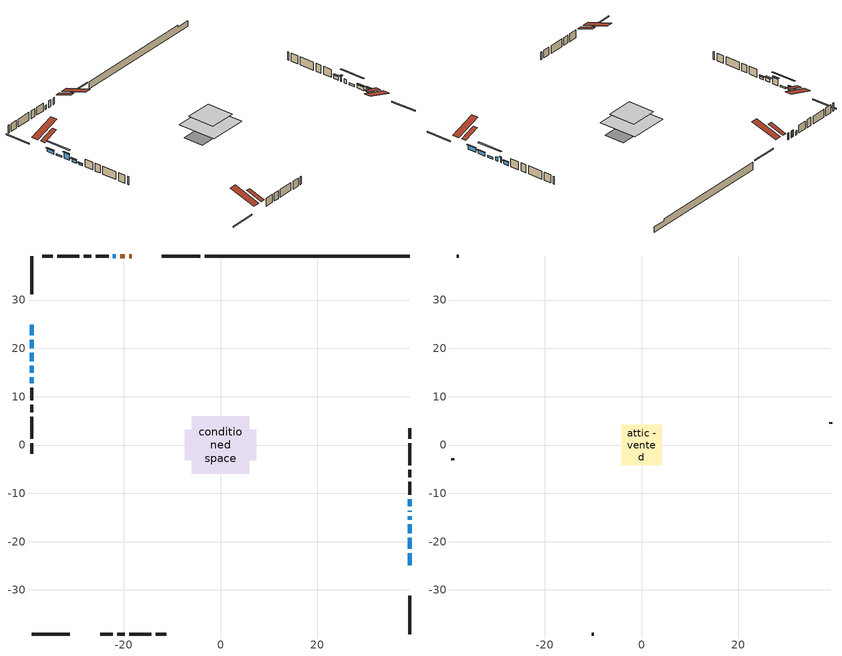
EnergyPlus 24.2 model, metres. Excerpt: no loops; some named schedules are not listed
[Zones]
conditioned space
 floor adiabatic (AdiabaticFloorConstruction): -5.94,-5.94 -5.94,5.94 5.94,5.94 5.94,-5.94 z0.61
 floor foundation (Slab1 construction): -7.44,-3.15 -7.44,3.15 7.44,3.15 7.44,-3.15 z-1.65
 wall outside (RimJoist1 construction): -4.19,39.1 -12.14,39.1 / -39.1,-39.1 -31.16,-39.1 / -39.1,39.1 -39.1,31.16 / 39.1,-39.1 39.1,-31.16 z0.61:0.91
 wall outside (AdiabaticWallConstruction 1): -18.37,39.1 -18.87,39.1 / -19.79,39.1 -20.75,39.1 z0.61:2.64
 wall outside (AdiabaticWallConstruction): 39.1,-24.93 39.1,-22.37 z0.61:1.91; 39.1,-21.44 39.1,-19.21 / -39.1,24.93 -39.1,22.69 z0.61:1.63; 39.1,-18.28 39.1,-16.41 z0.61:1.21; -39.1,21.76 -39.1,20 z0.61:1; -21.67,39.1 -22.24,39.1 / 39.1,-15.48 39.1,-14.72 z0.61:1.83; -39.1,19.08 -39.1,17.32 z0.61:2.62; -39.1,16.39 -39.1,14.92 / 39.1,-12.66 39.1,-11.18 z0.61:1.61; -39.1,13.99 -39.1,12.82 z0.61:1.17; 39.1,-13.79 39.1,-13.58 z0.61:2.24
 wall outside (Wall1 construction): -23.17,39.1 -25.8,39.1 / -24.93,-39.1 -22.3,-39.1 / -39.1,11.9 -39.1,9.27 / 39.1,-10.25 39.1,-7.63 z0.61:3.05
 wall outside (Wall2 construction): -26.73,39.1 -28.33,39.1 / -21.37,-39.1 -19.76,-39.1 / -39.1,8.34 -39.1,6.73 / 39.1,-6.7 39.1,-5.09 z0.61:3.05
 wall outside (Wall3 construction): -29.26,39.1 -33.81,39.1 / -18.83,-39.1 -14.29,-39.1 / -39.1,5.8 -39.1,1.26 / 39.1,-4.16 39.1,0.38 z0.61:3.05
 wall outside (Wall4 construction): -34.74,39.1 -36.86,39.1 / -13.36,-39.1 -11.24,-39.1 / -39.1,0.33 -39.1,-1.79 / 39.1,1.31 39.1,3.43 z0.61:3.05
 wall foundation (FoundationWall1 construction): -3.26,39.1,-1.65 -3.26,39.1,0.61 34.87,39.1,0.61 34.87,39.1,0.02 39.1,39.1,0.02 39.1,39.1,-1.65
 window (WindowConstruction): 39.1,-24.93 39.1,-22.37 z0.61:1.91
 window (WindowConstruction 6): 39.1,-21.44 39.1,-19.21 z0.61:1.62
 window (WindowConstruction 7): -39.1,24.93 -39.1,22.69 z0.61:1.62
 window (WindowConstruction 9): 39.1,-18.28 39.1,-16.41 z0.61:1.21
 window (WindowConstruction 10): -39.1,21.76 -39.1,20 z0.61:1
 window (WindowConstruction 11): -21.67,39.1 -22.24,39.1 z0.61:1.83
 window (WindowConstruction 1): -39.1,19.07 -39.1,17.32 z0.61:2.62
 window (WindowConstruction 2): -39.1,16.39 -39.1,14.92 z0.61:1.61
 window (WindowConstruction 3): -39.1,13.99 -39.1,12.82 z0.61:1.17
 window (WindowConstruction 8): 39.1,-15.48 39.1,-14.72 z0.61:1.83
 window (WindowConstruction 4): 39.1,-13.79 39.1,-13.58 z0.61:2.23
 window (WindowConstruction 5): 39.1,-12.66 39.1,-11.18 z0.61:1.61
 door (Door): -18.37,39.1 -18.87,39.1 z0.61:2.64
 door (Door 1): -19.79,39.1 -20.75,39.1 z0.61:2.64
 ceiling adiabatic (AdiabaticFloorConstruction): 5.94,-5.94 5.94,5.94 -5.94,5.94 -5.94,-5.94 z0.61
 roof outside (Roof2 construction): -17.44,39.1,3.05 -17.44,34.12,4.71 -16.13,34.12,4.71 -16.13,39.1,3.05; -25.85,-39.1,3.05 -25.85,-34.12,4.71 -27.17,-34.12,4.71 -27.17,-39.1,3.05; -39.1,25.85,3.05 -34.12,25.85,4.71 -34.12,27.17,4.71 -39.1,27.17,3.05; 39.1,-25.85,3.05 34.12,-25.85,4.71 34.12,-27.17,4.71 39.1,-27.17,3.05
attic - vented
 floor to conditioned space (Floor1 construction Reversed): -4.16,-4.16 -4.16,4.16 4.16,4.16 4.16,-4.16 z3.05
 wall outside (Wall5 construction): -37.79,39.1 -38.17,39.1 / -10.31,-39.1 -9.92,-39.1 / -39.1,-2.72 -39.1,-3.11 / 39.1,4.36 39.1,4.75 z0.61:3.05
 roof outside (Roof1 construction): -15.2,39.1,3.05 -15.2,31.01,5.75 -13.07,31.01,5.75 -13.07,39.1,3.05; -28.1,-39.1,3.05 -28.1,-31.01,5.75 -30.23,-31.01,5.75 -30.23,-39.1,3.05; -39.1,28.1,3.05 -31.01,28.1,5.75 -31.01,30.23,5.75 -39.1,30.23,3.05; 39.1,-28.1,3.05 31.01,-28.1,5.75 31.01,-30.23,5.75 39.1,-30.23,3.05
shading: 39.1,-22.17 39.1,-25.13 39.52,-25.13 39.52,-22.17 z2.11; 39.1,-19.01 39.1,-21.64 39.52,-21.64 39.52,-19.01 z1.83; -39.1,22.49 -39.1,25.13 -39.52,25.13 -39.52,22.49 z1.83; 39.1,-13.4 39.1,-21.29 39.52,-21.29 39.52,-13.4 z4.22; -39.1,16.99 -39.1,24.77 -39.52,24.77 -39.52,16.99 z4.01; -39.1,17.12 -39.1,19.28 -39.52,19.28 -39.52,17.12 z2.82; -39.1,14.72 -39.1,16.59 -39.52,16.59 -39.52,14.72 z1.81; -39.1,12.62 -39.1,14.19 -39.52,14.19 -39.52,12.62 z1.37; 39.1,-13.38 39.1,-13.99 39.52,-13.99 39.52,-13.38 z2.44; 39.1,-10.98 39.1,-12.86 39.52,-12.86 39.52,-10.98 z1.81
[Building]
Building 1: Terrain=Suburbs
[Site:Location]
Montreal Intl AP_QC: Latitude {deg}=45.47; Longitude {deg}=-73.74; Time Zone {hr}=-5; Elevation {m}=36; Keep Site Location Information=Yes
[Site:GroundTemperature:Shallow]
2.07863, -0.316383, -0.508184, 0.628371, 5.19101, 9.73239, 13.6695, 16.1636, 16.3755, 14.347, 10.5102, 6.10817
[Site:WaterMainsTemperature]
Calculation Method=Schedule; Temperature Schedule=mains temperature schedule
[Material] Roughness=Rough; Thermal Absorptance=0.9
Name | Thickness {m} | Conductivity {W/m-K} | Density {kg/m3} | Specific Heat {J/kg-K} | Solar Absorptance | Visible Absorptance
asphalt or fiberglass shingles | 0.00635 | 0.162714 | 1121.4 | 1465.45 | 0.4 | 0.4
ceiling loosefill ins | 0.254 | 0.0480833 | 16.02 | 1046.75 | 0.7 | 0.7
ceiling stud and cavity | 0.1397 | 0.301659 | 65.682 | 1177.47 | 0.7 | 0.7
concrete 4.0 in. | 0.1016 | 1.803125 | 2242.8 | 837.4 | 0.7 | 0.7
concrete 8.0 in. | 0.2032 | 1.803125 | 2242.8 | 837.4 | 0.7 | 0.7
door material | 0.04445 | 0.0451087 | 512.64 | 1214.23 | 0.7 | 0.7
floor covering | 0.0127 | 0.0433444 | 54.468 | 1339.84 | 0.6 | 0.6
floor rigid ins; wall rigid ins 1 | 0.512978 | 0.029427 | 32.04 | 1214.23 | 0.7 | 0.7
floor stud and cavity | 0.1397 | 1.75129 | 37.0049 | 1207.88 | 0.7 | 0.7
furniture material conditioned space 1 | 0.1524 | 0.115458 | 640.8 | 1214.23 | 0.6 | 0.6
gypsum board | 0.0127 | 0.160291 | 801 | 837.4 | 0.6 | 0.6
osb sheathing 0.5 in. | 0.0127 | 0.115458 | 512.64 | 1214.23 | 0.7 | 0.7
osb sheathing 0.75 in. | 0.01905 | 0.115458 | 512.64 | 1214.23 | 0.7 | 0.7
osb sheathing 2.0 in. | 0.0508 | 0.115458 | 512.64 | 1214.23 | 0.7 | 0.7
rim joist stud and cavity | 0.0508 | 0.859146 | 125.044 | 1163.47 | 0.6 | 0.6
roof rigid ins | 0.103632 | 0.029427 | 32.04 | 1214.23 | 0.7 | 0.7
roof stud and cavity | 0.2032 | 0.0366724 | 78.34581 | 1123.46 | 0.7 | 0.7
wall rigid ins | 0.051816 | 0.029427 | 32.04 | 1214.23 | 0.7 | 0.7
wall stud and cavity | 0.1397 | 0.0828166 | 139.0536 | 1170.24 | 0.7 | 0.7
wall stud and cavity 1 | 0.1397 | 0.198349 | 139.0536 | 1170.24 | 0.7 | 0.7
wall stud and cavity 2 | 0.1397 | 0.0967543 | 139.0536 | 1170.24 | 0.7 | 0.7
wall stud and cavity 3 | 0.1397 | 0.193511 | 139.0536 | 1170.24 | 0.7 | 0.7
wall stud and cavity 4 | 0.0889 | 6.9971 | 50.32683 | 1063.81 | 0.6 | 0.6
wall stud and cavity 5 | 0.0889 | 0.380278 | 52.3479 | 1209.89 | 0.7 | 0.7
wall stud and cavity 6 | 0.0889 | 0.391764 | 83.0341 | 1211.67 | 0.7 | 0.7
wood siding | 0.0254 | 0.102417 | 544.68 | 1172.36 | 0.4 | 0.4
wood siding 1 | 0.00254 | 0.102417 | 544.68 | 1172.36 | 0.4 | 0.4
wood siding 2; wood siding 3; wood siding 4 | 0.0254 | 0.102417 | 544.68 | 1172.36 | 0.7 | 0.7
[WindowMaterial:SimpleGlazingSystem]
Name | U-Factor {W/m2-K} | Solar Heat Gain Coefficient
WindowMaterial | 2.01739 | 0.6
WindowMaterial 1 | 2.12982 | 0.55
WindowMaterial 2 | 2.075309 | 0.56
WindowMaterial 3 | 2.18206 | 0.48
WindowMaterial 4 | 2.464252 | 0.22
WindowMaterial 5 | 2.049758 | 0.58
WindowMaterial 6 | 2.26495 | 0.41
WindowMaterial 7 | 2.14117 | 0.51
WindowMaterial 8 | 3.026374 | 0.56
WindowMaterial 9 | 2.154801 | 0.5
[Construction]
AdiabaticFloorConstruction: floor stud and cavity, floor rigid ins, osb sheathing 0.75 in., floor covering
AdiabaticWallConstruction: wood siding 3, wall rigid ins 1, wall stud and cavity 5, gypsum board
AdiabaticWallConstruction 1: wood siding 4, wall rigid ins 1, wall stud and cavity 5, gypsum board
Door; Door 1: door material
Floor1 construction Reversed: gypsum board, ceiling stud and cavity, ceiling loosefill ins
FoundationWall1 construction: concrete 8.0 in.
furniture construction conditioned space 1: furniture material conditioned space 1
PartitionWallConstruction: gypsum board, wall stud and cavity 6, gypsum board
RimJoist1 construction: wood siding 2, osb sheathing 2.0 in., rim joist stud and cavity
Roof1 construction: asphalt or fiberglass shingles
Roof2 construction: asphalt or fiberglass shingles, roof rigid ins, osb sheathing 0.75 in., roof stud and cavity, gypsum board
Slab1 construction: concrete 4.0 in.
Wall1 construction: wood siding, wall rigid ins, osb sheathing 0.5 in., wall stud and cavity, gypsum board
Wall2 construction: wood siding, wall rigid ins, osb sheathing 0.5 in., wall stud and cavity 1, gypsum board
Wall3 construction: wood siding, osb sheathing 0.5 in., wall stud and cavity 2, gypsum board
Wall4 construction: wood siding, wall rigid ins, osb sheathing 0.5 in., wall stud and cavity 3, gypsum board
Wall5 construction: wood siding 1, wall stud and cavity 4
WindowConstruction: WindowMaterial
WindowConstruction 1: WindowMaterial 1
WindowConstruction 10: WindowMaterial 8
WindowConstruction 11: WindowMaterial 9
WindowConstruction 2; WindowConstruction 5: WindowMaterial 2
WindowConstruction 3: WindowMaterial 3
WindowConstruction 4: WindowMaterial 4
WindowConstruction 6; WindowConstruction 7: WindowMaterial 5
WindowConstruction 8: WindowMaterial 6
WindowConstruction 9: WindowMaterial 7
[Zone] Multiplier=1; Part of Total Floor Area=Yes
Name | Volume {m3}
attic - vented | 30.2869
conditioned space | 504.3
[Space]
Name | Zone | Volume {m3}
attic - vented 1 | attic - vented | 30.2869
conditioned space 1 | conditioned space | 504.3
[ZoneInfiltration:EffectiveLeakageArea]
infil attic - vented 1: Zone or Space=attic - vented 1; Schedule=Always On Discrete; Effective Air Leakage Area {cm2}=2764.8; Stack Coefficient=0.000357262; Wind Coefficient=1.27707e-05
[ZoneMixing]
whole house fan mix: Zone or Space=attic - vented; Schedule=Always On Continuous; Design Flow Rate Calculation Method=Flow/Zone; Design Flow Rate {m3/s}=0; Source Zone or Space=conditioned space
[SurfaceProperty:ExposedFoundationPerimeter]
Slab1: Exposed Perimeter Calculation Method=TotalExposedPerimeter; Total Exposed Perimeter {m}=42.368
[InternalMass] Zone or ZoneList=conditioned space; Space or SpaceList=conditioned space 1
Name | Construction | Surface Area {m2}
furniture mass conditioned space 1 | furniture construction conditioned space 1 | 94.0118
partition wall mass | PartitionWallConstruction | 235.03
[Lights]
interior lighting: Zone or ZoneList or Space or SpaceList=conditioned space 1; Schedule=interior lighting schedule; Design Level Calculation Method=LightingLevel; Lighting Level {W}=343.2; Return Air Fraction=0; Fraction Radiant=0.6; Fraction Visible=0.2; Fraction Replaceable=1
[People]
occupants: Zone or ZoneList or Space or SpaceList=conditioned space 1; Number of People Schedule=occupants schedule; Number of People Calculation Method=People; Number of People=3; Fraction Radiant=0.314171; Sensible Heat Fraction=0.56303; Activity Level Schedule=occupants activity schedule; Carbon Dioxide Generation Rate {m3/s-W}=0; Enable ASHRAE 55 Comfort Warnings=No; Mean Radiant Temperature Calculation Type=EnclosureAveraged
[ElectricEquipment] Zone or ZoneList or Space or SpaceList=conditioned space 1; Design Level Calculation Method=EquipmentLevel
Name | Schedule | Design Level {W} | Fraction Latent | Fraction Radiant | Fraction Lost
clothes dryer | clothes dryer schedule | 140.772 | 0.015 | 0.081 | 0.85
clothes washer | clothes washer schedule | 32.1985 | 0.03 | 0.162 | 0.7
cooking range | cooking range schedule | 215.147 | 0.08 | 0.432 | 0.2
dishwasher | dishwasher schedule | 66.8632 | 0.3 | 0.18 | 0.4
fridge | fridge schedule | 72.9452 | 0 | 0.6 | 0
mech vent bath fan 0 | mech vent bath fan 0 schedule | 50.2 | 0 | 0 | 1
mech vent house fan | mech vent house fan schedule | 0.95 | 0 | 0 | 1
mech vent house fan cfis | mech vent house fan cfis schedule | 0 | 0 | 0 | 0
mech vent range fan 0 | mech vent range fan 0 schedule | 57 | 0 | 0 | 1
misc plug loads | misc plug loads schedule | 494.7 | 0.045 | 0.513 | 0.1
whole house fan | Always On Discrete | 0 | 0 | 0 | 1
[OtherEquipment] Zone or ZoneList or Space or SpaceList=conditioned space 1; Design Level Calculation Method=EquipmentLevel
Name | Fuel Type | Schedule | Design Level {W} | Fraction Latent | Fraction Radiant | Fraction Lost
clothes dryer 1 | Electricity | clothes dryer schedule | 0 | 0.015 | 0.081 | 0.85
cooking range 1 | Electricity | cooking range schedule | 0 | 0.08 | 0.432 | 0.2
general water use latent | None | general water use schedule | 62.594 | 1 | 0 | 0
general water use sensible | None | general water use schedule | -61.6891 | 0 | 0.6 | 0
mech vent house fan latent load | None | Always On Discrete | 0 | 1 | 0 | 0
mech vent house fan sensible load | None | Always On Discrete | 0 | 0 | 0 | 0
water heater energy adjustment1 | Electricity | Always On Discrete | 0.01 | 0 | 0 | 1
[ZoneInfiltration:DesignFlowRate] Zone or ZoneList or Space or SpaceList=conditioned space 1; Schedule=Always On Discrete; Design Flow Rate Calculation Method=Flow/Zone; Design Flow Rate {m3/s}=0
infil flow; natural vent flow; whole house fan flow
[Foundation:Kiva]
Foundation Kiva 1: Initial Indoor Air Temperature {C}=18; Wall Height Above Grade {m}=0.609996; Wall Depth Below Slab {m}=0.2032
[Foundation:Kiva:Settings]
Soil Conductivity {W/m-K}=0.849921; Soil Density {kg/m3}=1842.3; Soil Specific Heat {J/kg-K}=418.7; Ground Solar Absorptivity=0.9; Ground Thermal Absorptivity=0.9; Ground Surface Roughness {m}=0.03; Far-Field Width {m}=40; Deep-Ground Boundary Condition=ZeroFlux; Deep-Ground Depth {m}=40; Minimum Cell Dimension {m}=0.2; Maximum Cell Growth Coefficient=3; Simulation Timestep=Timestep
[Exterior:Lights]
exterior lighting: Schedule=exterior lighting schedule; Design Level {W}=75.6
[Schedule:Constant]
Name | Hourly Value
Always On Continuous; mech vent house fan schedule; mech vent house fan cfis schedule; Always On Discrete | 1
occupants activity schedule | 117.228
fridge schedule | 0
[Schedule:Week:Daily]
interior lighting schedule Week Rule - Jan1-Jan27: interior lighting schedule day, interior lighting schedule day, interior lighting schedule day, interior lighting schedule day, interior lighting schedule day, interior lighting schedule day, interior lighting schedule day, interior lighting schedule default day, interior lighting schedule default day, interior lighting schedule default day, interior lighting schedule default day, interior lighting schedule default day
interior lighting schedule Week Rule - Jan28-Feb3: interior lighting schedule day, interior lighting schedule day, interior lighting schedule day, interior lighting schedule day, interior lighting schedule day 1, interior lighting schedule day 1, interior lighting schedule day 1, interior lighting schedule default day, interior lighting schedule default day, interior lighting schedule default day, interior lighting schedule default day, interior lighting schedule default day
interior lighting schedule Week Rule - Feb4-Feb24: interior lighting schedule day 1, interior lighting schedule day 1, interior lighting schedule day 1, interior lighting schedule day 1, interior lighting schedule day 1, interior lighting schedule day 1, interior lighting schedule day 1, interior lighting schedule default day, interior lighting schedule default day, interior lighting schedule default day, interior lighting schedule default day, interior lighting schedule default day
interior lighting schedule Week Rule - Feb25-Mar3: interior lighting schedule day 1, interior lighting schedule day 1, interior lighting schedule day 1, interior lighting schedule day 1, interior lighting schedule day 2, interior lighting schedule day 2, interior lighting schedule day 2, interior lighting schedule default day, interior lighting schedule default day, interior lighting schedule default day, interior lighting schedule default day, interior lighting schedule default day
interior lighting schedule Week Rule - Mar4-Mar31: interior lighting schedule day 2, interior lighting schedule day 2, interior lighting schedule day 2, interior lighting schedule day 2, interior lighting schedule day 2, interior lighting schedule day 2, interior lighting schedule day 2, interior lighting schedule default day, interior lighting schedule default day, interior lighting schedule default day, interior lighting schedule default day, interior lighting schedule default day
interior lighting schedule Week Rule - Apr1-Apr28: interior lighting schedule day 3, interior lighting schedule day 3, interior lighting schedule day 3, interior lighting schedule day 3, interior lighting schedule day 3, interior lighting schedule day 3, interior lighting schedule day 3, interior lighting schedule default day, interior lighting schedule default day, interior lighting schedule default day, interior lighting schedule default day, interior lighting schedule default day
interior lighting schedule Week Rule - Apr29-May5: interior lighting schedule day 3, interior lighting schedule day 3, interior lighting schedule day 4, interior lighting schedule day 4, interior lighting schedule day 4, interior lighting schedule day 4, interior lighting schedule day 4, interior lighting schedule default day, interior lighting schedule default day, interior lighting schedule default day, interior lighting schedule default day, interior lighting schedule default day
interior lighting schedule Week Rule - May6-May26: interior lighting schedule day 4, interior lighting schedule day 4, interior lighting schedule day 4, interior lighting schedule day 4, interior lighting schedule day 4, interior lighting schedule day 4, interior lighting schedule day 4, interior lighting schedule default day, interior lighting schedule default day, interior lighting schedule default day, interior lighting schedule default day, interior lighting schedule default day
interior lighting schedule Week Rule - May27-Jun2: interior lighting schedule day 4, interior lighting schedule day 4, interior lighting schedule day 4, interior lighting schedule day 4, interior lighting schedule day 4, interior lighting schedule day 5, interior lighting schedule day 5, interior lighting schedule default day, interior lighting schedule default day, interior lighting schedule default day, interior lighting schedule default day, interior lighting schedule default day
interior lighting schedule Week Rule - Jun3-Jun30: interior lighting schedule day 5, interior lighting schedule day 5, interior lighting schedule day 5, interior lighting schedule day 5, interior lighting schedule day 5, interior lighting schedule day 5, interior lighting schedule day 5, interior lighting schedule default day, interior lighting schedule default day, interior lighting schedule default day, interior lighting schedule default day, interior lighting schedule default day
interior lighting schedule Week Rule - Jul1-Jul28: interior lighting schedule day 6, interior lighting schedule day 6, interior lighting schedule day 6, interior lighting schedule day 6, interior lighting schedule day 6, interior lighting schedule day 6, interior lighting schedule day 6, interior lighting schedule default day, interior lighting schedule default day, interior lighting schedule default day, interior lighting schedule default day, interior lighting schedule default day
interior lighting schedule Week Rule - Jul29-Aug4: interior lighting schedule day 6, interior lighting schedule day 6, interior lighting schedule day 6, interior lighting schedule day 7, interior lighting schedule day 7, interior lighting schedule day 7, interior lighting schedule day 7, interior lighting schedule default day, interior lighting schedule default day, interior lighting schedule default day, interior lighting schedule default day, interior lighting schedule default day
interior lighting schedule Week Rule - Aug5-Aug25: interior lighting schedule day 7, interior lighting schedule day 7, interior lighting schedule day 7, interior lighting schedule day 7, interior lighting schedule day 7, interior lighting schedule day 7, interior lighting schedule day 7, interior lighting schedule default day, interior lighting schedule default day, interior lighting schedule default day, interior lighting schedule default day, interior lighting schedule default day
interior lighting schedule Week Rule - Aug26-Sep1: interior lighting schedule day 7, interior lighting schedule day 7, interior lighting schedule day 7, interior lighting schedule day 7, interior lighting schedule day 7, interior lighting schedule day 7, interior lighting schedule day 8, interior lighting schedule default day, interior lighting schedule default day, interior lighting schedule default day, interior lighting schedule default day, interior lighting schedule default day
interior lighting schedule Week Rule - Sep2-Sep29: interior lighting schedule day 8, interior lighting schedule day 8, interior lighting schedule day 8, interior lighting schedule day 8, interior lighting schedule day 8, interior lighting schedule day 8, interior lighting schedule day 8, interior lighting schedule default day, interior lighting schedule default day, interior lighting schedule default day, interior lighting schedule default day, interior lighting schedule default day
interior lighting schedule Week Rule - Sep30-Oct6: interior lighting schedule day 8, interior lighting schedule day 9, interior lighting schedule day 9, interior lighting schedule day 9, interior lighting schedule day 9, interior lighting schedule day 9, interior lighting schedule day 9, interior lighting schedule default day, interior lighting schedule default day, interior lighting schedule default day, interior lighting schedule default day, interior lighting schedule default day
interior lighting schedule Week Rule - Oct7-Oct27: interior lighting schedule day 9, interior lighting schedule day 9, interior lighting schedule day 9, interior lighting schedule day 9, interior lighting schedule day 9, interior lighting schedule day 9, interior lighting schedule day 9, interior lighting schedule default day, interior lighting schedule default day, interior lighting schedule default day, interior lighting schedule default day, interior lighting schedule default day
interior lighting schedule Week Rule - Oct28-Nov3: interior lighting schedule day 9, interior lighting schedule day 9, interior lighting schedule day 9, interior lighting schedule day 9, interior lighting schedule day 10, interior lighting schedule day 10, interior lighting schedule day 10, interior lighting schedule default day, interior lighting schedule default day, interior lighting schedule default day, interior lighting schedule default day, interior lighting schedule default day
interior lighting schedule Week Rule - Nov4-Nov24: interior lighting schedule day 10, interior lighting schedule day 10, interior lighting schedule day 10, interior lighting schedule day 10, interior lighting schedule day 10, interior lighting schedule day 10, interior lighting schedule day 10, interior lighting schedule default day, interior lighting schedule default day, interior lighting schedule default day, interior lighting schedule default day, interior lighting schedule default day
interior lighting schedule Week Rule - Nov25-Dec1: interior lighting schedule day 10, interior lighting schedule day 10, interior lighting schedule day 10, interior lighting schedule day 10, interior lighting schedule day 10, interior lighting schedule day 10, interior lighting schedule day 11, interior lighting schedule default day, interior lighting schedule default day, interior lighting schedule default day, interior lighting schedule default day, interior lighting schedule default day
interior lighting schedule Week Rule - Dec2-Dec31: interior lighting schedule day 11, interior lighting schedule day 11, interior lighting schedule day 11, interior lighting schedule day 11, interior lighting schedule day 11, interior lighting schedule day 11, interior lighting schedule day 11, interior lighting schedule default day, interior lighting schedule default day, interior lighting schedule default day, interior lighting schedule default day, interior lighting schedule default day
occupants schedule Week Rule - Jan1-Dec31: occupants schedule day, occupants schedule day, occupants schedule day, occupants schedule day, occupants schedule day, occupants schedule day, occupants schedule day, occupants schedule default day, occupants schedule default day, occupants schedule default day, occupants schedule default day, occupants schedule default day
clothes dryer schedule Week Rule - Jan1-Dec31: clothes dryer schedule day, clothes dryer schedule day, clothes dryer schedule day, clothes dryer schedule day, clothes dryer schedule day, clothes dryer schedule day, clothes dryer schedule day, clothes dryer schedule default day, clothes dryer schedule default day, clothes dryer schedule default day, clothes dryer schedule default day, clothes dryer schedule default day
clothes washer schedule Week Rule - Jan1-Dec31: clothes washer schedule day, clothes washer schedule day, clothes washer schedule day, clothes washer schedule day, clothes washer schedule day, clothes washer schedule day, clothes washer schedule day, clothes washer schedule default day, clothes washer schedule default day, clothes washer schedule default day, clothes washer schedule default day, clothes washer schedule default day
cooking range schedule Week Rule - Jan1-Dec31: cooking range schedule day, cooking range schedule day, cooking range schedule day, cooking range schedule day, cooking range schedule day, cooking range schedule day, cooking range schedule day, cooking range schedule default day, cooking range schedule default day, cooking range schedule default day, cooking range schedule default day, cooking range schedule default day
dishwasher schedule Week Rule - Jan1-Dec31: dishwasher schedule day, dishwasher schedule day, dishwasher schedule day, dishwasher schedule day, dishwasher schedule day, dishwasher schedule day, dishwasher schedule day, dishwasher schedule default day, dishwasher schedule default day, dishwasher schedule default day, dishwasher schedule default day, dishwasher schedule default day
mech vent bath fan 0 schedule Week Rule - Jan1-Dec31: mech vent bath fan 0 schedule day, mech vent bath fan 0 schedule day, mech vent bath fan 0 schedule day, mech vent bath fan 0 schedule day, mech vent bath fan 0 schedule day, mech vent bath fan 0 schedule day, mech vent bath fan 0 schedule day, mech vent bath fan 0 schedule default day, mech vent bath fan 0 schedule default day, mech vent bath fan 0 schedule default day, mech vent bath fan 0 schedule default day, mech vent bath fan 0 schedule default day
mech vent range fan 0 schedule Week Rule - Jan1-Dec31: mech vent range fan 0 schedule day, mech vent range fan 0 schedule day, mech vent range fan 0 schedule day, mech vent range fan 0 schedule day, mech vent range fan 0 schedule day, mech vent range fan 0 schedule day, mech vent range fan 0 schedule day, mech vent range fan 0 schedule default day, mech vent range fan 0 schedule default day, mech vent range fan 0 schedule default day, mech vent range fan 0 schedule default day, mech vent range fan 0 schedule default day
misc plug loads schedule Week Rule - Jan1-Dec31: misc plug loads schedule day, misc plug loads schedule day, misc plug loads schedule day, misc plug loads schedule day, misc plug loads schedule day, misc plug loads schedule day, misc plug loads schedule day, misc plug loads schedule default day, misc plug loads schedule default day, misc plug loads schedule default day, misc plug loads schedule default day, misc plug loads schedule default day
general water use schedule Week Rule - Jan1-Dec31: general water use schedule day, general water use schedule day, general water use schedule day, general water use schedule day, general water use schedule day, general water use schedule day, general water use schedule day, general water use schedule default day, general water use schedule default day, general water use schedule default day, general water use schedule default day, general water use schedule default day
exterior lighting schedule Week Rule - Jan1-Jan27: exterior lighting schedule day, exterior lighting schedule day, exterior lighting schedule day, exterior lighting schedule day, exterior lighting schedule day, exterior lighting schedule day, exterior lighting schedule day, exterior lighting schedule default day, exterior lighting schedule default day, exterior lighting schedule default day, exterior lighting schedule default day, exterior lighting schedule default day
exterior lighting schedule Week Rule - Jan28-Feb3: exterior lighting schedule day, exterior lighting schedule day, exterior lighting schedule day, exterior lighting schedule day, exterior lighting schedule day 1, exterior lighting schedule day 1, exterior lighting schedule day 1, exterior lighting schedule default day, exterior lighting schedule default day, exterior lighting schedule default day, exterior lighting schedule default day, exterior lighting schedule default day
exterior lighting schedule Week Rule - Feb4-Feb24: exterior lighting schedule day 1, exterior lighting schedule day 1, exterior lighting schedule day 1, exterior lighting schedule day 1, exterior lighting schedule day 1, exterior lighting schedule day 1, exterior lighting schedule day 1, exterior lighting schedule default day, exterior lighting schedule default day, exterior lighting schedule default day, exterior lighting schedule default day, exterior lighting schedule default day
exterior lighting schedule Week Rule - Feb25-Mar3: exterior lighting schedule day 1, exterior lighting schedule day 1, exterior lighting schedule day 1, exterior lighting schedule day 1, exterior lighting schedule day 2, exterior lighting schedule day 2, exterior lighting schedule day 2, exterior lighting schedule default day, exterior lighting schedule default day, exterior lighting schedule default day, exterior lighting schedule default day, exterior lighting schedule default day
exterior lighting schedule Week Rule - Mar4-Mar31: exterior lighting schedule day 2, exterior lighting schedule day 2, exterior lighting schedule day 2, exterior lighting schedule day 2, exterior lighting schedule day 2, exterior lighting schedule day 2, exterior lighting schedule day 2, exterior lighting schedule default day, exterior lighting schedule default day, exterior lighting schedule default day, exterior lighting schedule default day, exterior lighting schedule default day
exterior lighting schedule Week Rule - Apr1-Apr28: exterior lighting schedule day 3, exterior lighting schedule day 3, exterior lighting schedule day 3, exterior lighting schedule day 3, exterior lighting schedule day 3, exterior lighting schedule day 3, exterior lighting schedule day 3, exterior lighting schedule default day, exterior lighting schedule default day, exterior lighting schedule default day, exterior lighting schedule default day, exterior lighting schedule default day
exterior lighting schedule Week Rule - Apr29-May5: exterior lighting schedule day 3, exterior lighting schedule day 3, exterior lighting schedule day 4, exterior lighting schedule day 4, exterior lighting schedule day 4, exterior lighting schedule day 4, exterior lighting schedule day 4, exterior lighting schedule default day, exterior lighting schedule default day, exterior lighting schedule default day, exterior lighting schedule default day, exterior lighting schedule default day
exterior lighting schedule Week Rule - May6-May26: exterior lighting schedule day 4, exterior lighting schedule day 4, exterior lighting schedule day 4, exterior lighting schedule day 4, exterior lighting schedule day 4, exterior lighting schedule day 4, exterior lighting schedule day 4, exterior lighting schedule default day, exterior lighting schedule default day, exterior lighting schedule default day, exterior lighting schedule default day, exterior lighting schedule default day
exterior lighting schedule Week Rule - May27-Jun2: exterior lighting schedule day 4, exterior lighting schedule day 4, exterior lighting schedule day 4, exterior lighting schedule day 4, exterior lighting schedule day 4, exterior lighting schedule day 5, exterior lighting schedule day 5, exterior lighting schedule default day, exterior lighting schedule default day, exterior lighting schedule default day, exterior lighting schedule default day, exterior lighting schedule default day
exterior lighting schedule Week Rule - Jun3-Jun30: exterior lighting schedule day 5, exterior lighting schedule day 5, exterior lighting schedule day 5, exterior lighting schedule day 5, exterior lighting schedule day 5, exterior lighting schedule day 5, exterior lighting schedule day 5, exterior lighting schedule default day, exterior lighting schedule default day, exterior lighting schedule default day, exterior lighting schedule default day, exterior lighting schedule default day
exterior lighting schedule Week Rule - Jul1-Jul28: exterior lighting schedule day 6, exterior lighting schedule day 6, exterior lighting schedule day 6, exterior lighting schedule day 6, exterior lighting schedule day 6, exterior lighting schedule day 6, exterior lighting schedule day 6, exterior lighting schedule default day, exterior lighting schedule default day, exterior lighting schedule default day, exterior lighting schedule default day, exterior lighting schedule default day
exterior lighting schedule Week Rule - Jul29-Aug4: exterior lighting schedule day 6, exterior lighting schedule day 6, exterior lighting schedule day 6, exterior lighting schedule day 7, exterior lighting schedule day 7, exterior lighting schedule day 7, exterior lighting schedule day 7, exterior lighting schedule default day, exterior lighting schedule default day, exterior lighting schedule default day, exterior lighting schedule default day, exterior lighting schedule default day
exterior lighting schedule Week Rule - Aug5-Aug25: exterior lighting schedule day 7, exterior lighting schedule day 7, exterior lighting schedule day 7, exterior lighting schedule day 7, exterior lighting schedule day 7, exterior lighting schedule day 7, exterior lighting schedule day 7, exterior lighting schedule default day, exterior lighting schedule default day, exterior lighting schedule default day, exterior lighting schedule default day, exterior lighting schedule default day
exterior lighting schedule Week Rule - Aug26-Sep1: exterior lighting schedule day 7, exterior lighting schedule day 7, exterior lighting schedule day 7, exterior lighting schedule day 7, exterior lighting schedule day 7, exterior lighting schedule day 7, exterior lighting schedule day 8, exterior lighting schedule default day, exterior lighting schedule default day, exterior lighting schedule default day, exterior lighting schedule default day, exterior lighting schedule default day
[Schedule:Year]
interior lighting schedule: interior lighting schedule Week Rule - Jan1-Jan27, 1, 1, 1, 27, interior lighting schedule Week Rule - Jan28-Feb3, 1, 28, 2, 3, interior lighting schedule Week Rule - Feb4-Feb24, 2, 4, 2, 24, interior lighting schedule Week Rule - Feb25-Mar3, 2, 25, 3, 3, interior lighting schedule Week Rule - Mar4-Mar31, 3, 4, 3, 31, interior lighting schedule Week Rule - Apr1-Apr28, 4, 1, 4, 28, interior lighting schedule Week Rule - Apr29-May5, 4, 29, 5, 5, interior lighting schedule Week Rule - May6-May26, 5, 6, 5, 26, interior lighting schedule Week Rule - May27-Jun2, 5, 27, 6, 2, interior lighting schedule Week Rule - Jun3-Jun30, 6, 3, 6, 30, interior lighting schedule Week Rule - Jul1-Jul28, 7, 1, 7, 28, interior lighting schedule Week Rule - Jul29-Aug4, 7, 29, 8, 4, interior lighting schedule Week Rule - Aug5-Aug25, 8, 5, 8, 25, interior lighting schedule Week Rule - Aug26-Sep1, 8, 26, 9, 1, interior lighting schedule Week Rule - Sep2-Sep29, 9, 2, 9, 29, interior lighting schedule Week Rule - Sep30-Oct6, 9, 30, 10, 6, interior lighting schedule Week Rule - Oct7-Oct27, 10, 7, 10, 27, interior lighting schedule Week Rule - Oct28-Nov3, 10, 28, 11, 3, interior lighting schedule Week Rule - Nov4-Nov24, 11, 4, 11, 24, interior lighting schedule Week Rule - Nov25-Dec1, 11, 25, 12, 1, interior lighting schedule Week Rule - Dec2-Dec31, 12, 2, 12, 31
occupants schedule: occupants schedule Week Rule - Jan1-Dec31, 1, 1, 12, 31
clothes dryer schedule: clothes dryer schedule Week Rule - Jan1-Dec31, 1, 1, 12, 31
clothes washer schedule: clothes washer schedule Week Rule - Jan1-Dec31, 1, 1, 12, 31
cooking range schedule: cooking range schedule Week Rule - Jan1-Dec31, 1, 1, 12, 31
dishwasher schedule: dishwasher schedule Week Rule - Jan1-Dec31, 1, 1, 12, 31
mech vent bath fan 0 schedule: mech vent bath fan 0 schedule Week Rule - Jan1-Dec31, 1, 1, 12, 31
mech vent range fan 0 schedule: mech vent range fan 0 schedule Week Rule - Jan1-Dec31, 1, 1, 12, 31
misc plug loads schedule: misc plug loads schedule Week Rule - Jan1-Dec31, 1, 1, 12, 31
general water use schedule: general water use schedule Week Rule - Jan1-Dec31, 1, 1, 12, 31
exterior lighting schedule: exterior lighting schedule Week Rule - Jan1-Jan27, 1, 1, 1, 27, exterior lighting schedule Week Rule - Jan28-Feb3, 1, 28, 2, 3, exterior lighting schedule Week Rule - Feb4-Feb24, 2, 4, 2, 24, exterior lighting schedule Week Rule - Feb25-Mar3, 2, 25, 3, 3, exterior lighting schedule Week Rule - Mar4-Mar31, 3, 4, 3, 31, exterior lighting schedule Week Rule - Apr1-Apr28, 4, 1, 4, 28, exterior lighting schedule Week Rule - Apr29-May5, 4, 29, 5, 5, exterior lighting schedule Week Rule - May6-May26, 5, 6, 5, 26, exterior lighting schedule Week Rule - May27-Jun2, 5, 27, 6, 2, exterior lighting schedule Week Rule - Jun3-Jun30, 6, 3, 6, 30, exterior lighting schedule Week Rule - Jul1-Jul28, 7, 1, 7, 28, exterior lighting schedule Week Rule - Jul29-Aug4, 7, 29, 8, 4, exterior lighting schedule Week Rule - Aug5-Aug25, 8, 5, 8, 25, exterior lighting schedule Week Rule - Aug26-Sep1, 8, 26, 9, 1, exterior lighting schedule Week Rule - Sep2-Sep29, 9, 2, 9, 29, exterior lighting schedule Week Rule - Sep30-Oct6, 9, 30, 10, 6, exterior lighting schedule Week Rule - Oct7-Oct27, 10, 7, 10, 27, exterior lighting schedule Week Rule - Oct28-Nov3, 10, 28, 11, 3, exterior lighting schedule Week Rule - Nov4-Nov24, 11, 4, 11, 24, exterior lighting schedule Week Rule - Nov25-Dec1, 11, 25, 12, 1, exterior lighting schedule Week Rule - Dec2-Dec31, 12, 2, 12, 31
[Schedule:Compact]
mains temperature schedule: Through: 01/01, For: AllDays, Until: 24:00, 6.56833, Through: 01/02, For: AllDays, Until: 24:00, 6.48722, Through: 01/03, For: AllDays, Until: 24:00, 6.40722, Through: 01/04, For: AllDays, Until: 24:00, 6.32889, Through: 01/05, For: AllDays, Until: 24:00, 6.25167, Through: 01/06, For: AllDays, Until: 24:00, 6.17611, Through: 01/07, For: AllDays, Until: 24:00, 6.10222, Through: 01/08, For: AllDays, Until: 24:00, 6.02944, Through: 01/09, For: AllDays, Until: 24:00, 5.95833, Through: 01/10, For: AllDays, Until: 24:00, 5.88889, Through: 01/11, For: AllDays, Until: 24:00, 5.82056, Through: 01/12, For: AllDays, Until: 24:00, 5.75444, Through: 01/13, For: AllDays, Until: 24:00, 5.68944, Through: 01/14, For: AllDays, Until: 24:00, 5.62611, Through: 01/15, For: AllDays, Until: 24:00, 5.56444, Through: 01/16, For: AllDays, Until: 24:00, 5.50444, Through: 01/17, For: AllDays, Until: 24:00, 5.44611, Through: 01/18, For: AllDays, Until: 24:00, 5.38944, Through: 01/19, For: AllDays, Until: 24:00, 5.33389, Through: 01/20, For: AllDays, Until: 24:00, 5.28111, Through: 01/21, For: AllDays, Until: 24:00, 5.22944, Through: 01/22, For: AllDays, Until: 24:00, 5.17944, Through: 01/23, For: AllDays, Until: 24:00, 5.13111, Through: 01/24, For: AllDays, Until: 24:00, 5.085, Through: 01/25, For: AllDays, Until: 24:00, 5.04056, Through: 01/26, For: AllDays, Until: 24:00, 4.99778, Through: 01/27, For: AllDays, Until: 24:00, 4.95667, Through: 01/28, For: AllDays, Until: 24:00, 4.91778, Through: 01/29, For: AllDays, Until: 24:00, 4.88056, Through: 01/30, For: AllDays, Until: 24:00, 4.845, Through: 01/31, For: AllDays, Until: 24:00, 4.81167, Through: 02/01, For: AllDays, Until: 24:00, 4.77944, Through: 02/02, For: AllDays, Until: 24:00, 4.75, Through: 02/03, For: AllDays, Until: 24:00, 4.72167, Through: 02/04, For: AllDays, Until: 24:00, 4.69611, Through: 02/05, For: AllDays, Until: 24:00, 4.67167, Through: 02/06, For: AllDays, Until: 24:00, 4.64944, Through: 02/07, For: AllDays, Until: 24:00, 4.62889, Through: 02/08, For: AllDays, Until: 24:00, 4.61056, Through: 02/09, For: AllDays, Until: 24:00, 4.59389, Through: 02/10, For: AllDays, Until: 24:00, 4.57944, Through: 02/11, For: AllDays, Until: 24:00, 4.56667, Through: 02/12, For: AllDays, Until: 24:00, 4.55611, Through: 02/13, For: AllDays, Until: 24:00, 4.54722, Through: 02/14, For: AllDays, Until: 24:00, 4.54056, Through: 02/15, For: AllDays, Until: 24:00, 4.53556, Through: 02/16, For: AllDays, Until: 24:00, 4.53278, Through: 02/17, For: AllDays, Until: 24:00, 4.53167, Through: 02/18, For: AllDays, Until: 24:00, 4.53278, Through: 02/19, For: AllDays, Until: 24:00, 4.53556, Through: 02/20, For: AllDays, Until: 24:00, 4.54056, Through: 02/21, For: AllDays, Until: 24:00, 4.54722, Through: 02/22, For: AllDays, Until: 24:00, 4.55611, Through: 02/23, For: AllDays, Until: 24:00, 4.56667, Through: 02/24, For: AllDays, Until: 24:00, 4.57944, Through: 02/25, For: AllDays, Until: 24:00, 4.59389, Through: 02/26, For: AllDays, Until: 24:00, 4.61056, Through: 02/27, For: AllDays, Until: 24:00, 4.62889, Through: 02/28, For: AllDays, Until: 24:00, 4.64889, Through: 03/01, For: AllDays, Until: 24:00, 4.67111, Through: 03/02, For: AllDays, Until: 24:00, 4.69556, Through: 03/03, For: AllDays, Until: 24:00, 4.72167, Through: 03/04, For: AllDays, Until: 24:00, 4.74944, Through: 03/05, For: AllDays, Until: 24:00, 4.77944, Through: 03/06, For: AllDays, Until: 24:00, 4.81111, Through: 03/07, For: AllDays, Until: 24:00, 4.84444, Through: 03/08, For: AllDays, Until: 24:00, 4.88, Through: 03/09, For: AllDays, Until: 24:00, 4.91722, Through: 03/10, For: AllDays, Until: 24:00, 4.95611, Through: 03/11, For: AllDays, Until: 24:00, 4.99722, Through: 03/12, For: AllDays, Until: 24:00, 5.04, Through: 03/13, For: AllDays, Until: 24:00, 5.08444, Through: 03/14, For: AllDays, Until: 24:00, 5.13056, Through: 03/15, For: AllDays, Until: 24:00, 5.17889, Through: 03/16, For: AllDays, Until: 24:00, 5.22833, Through: 03/17, For: AllDays, Until: 24:00, 5.28, Through: 03/18, For: AllDays, Until: 24:00, 5.33333, Through: 03/19, For: AllDays, Until: 24:00, 5.38833, Through: 03/20, For: AllDays, Until: 24:00, 5.445, Through: 03/21, For: AllDays, Until: 24:00, 5.50333, Through: 03/22, For: AllDays, Until: 24:00, 5.56333, Through: 03/23, For: AllDays, Until: 24:00, 5.625, Through: 03/24, For: AllDays, Until: 24:00, 5.68833, Through: 03/25, For: AllDays, Until: 24:00, 5.75333, Through: 03/26, For: AllDays, Until: 24:00, 5.81944, Through: 03/27, For: AllDays, Until: 24:00, 5.88778, Through: 03/28, For: AllDays, Until: 24:00, 5.95722, Through: 03/29, For: AllDays, Until: 24:00, 6.02833, Through: 03/30, For: AllDays, Until: 24:00, 6.10111, Through: 03/31, For: AllDays, Until: 24:00, 6.175, Through: 04/01, For: AllDays, Until: 24:00, 6.25056, Through: 04/02, For: AllDays, Until: 24:00, 6.32778, Through: 04/03, For: AllDays, Until: 24:00, 6.40611, Through: 04/04, For: AllDays, Until: 24:00, 6.48556, Through: 04/05, For: AllDays, Until: 24:00, 6.56722, Through: 04/06, For: AllDays, Until: 24:00, 6.64944, Through: 04/07, For: AllDays, Until: 24:00, 6.73333, Through: 04/08, For: AllDays, Until: 24:00, 6.81833, Through: 04/09, For: AllDays, Until: 24:00, 6.905, Through: 04/10, For: AllDays, Until: 24:00, 6.99278, Through: 04/11, For: AllDays, Until: 24:00, 7.08111, Through: 04/12, For: AllDays, Until: 24:00, 7.17167, Through: 04/13, For: AllDays, Until: 24:00, 7.26278, Through: 04/14, For: AllDays, Until: 24:00, 7.355, Through: 04/15, For: AllDays, Until: 24:00, 7.44833, Through: 04/16, For: AllDays, Until: 24:00, 7.54278, Through: 04/17, For: AllDays, Until: 24:00, 7.63889, Through: 04/18, For: AllDays, Until: 24:00, 7.735, Through: 04/19, For: AllDays, Until: 24:00, 7.83278, Through: 04/20, For: AllDays, Until: 24:00, 7.93167, Through: 04/21, For: AllDays, Until: 24:00, 8.03111, Through: 04/22, For: AllDays, Until: 24:00, 8.13167, Through: 04/23, For: AllDays, Until: 24:00, 8.23278, Through: 04/24, For: AllDays, Until: 24:00, 8.335, Through: 04/25, For: AllDays, Until: 24:00, 8.43778, Through: 04/26, For: AllDays, Until: 24:00, 8.54167, Through: 04/27, For: AllDays, Until: 24:00, 8.64611, Through: 04/28, For: AllDays, Until: 24:00, 8.75167, Through: 04/29, For: AllDays, Until: 24:00, 8.85778, Through: 04/30, For: AllDays, Until: 24:00, 8.96444, Through: 05/01, For: AllDays, Until: 24:00, 9.07167, Through: 05/02, For: AllDays, Until: 24:00, 9.17944, Through: 05/03, For: AllDays, Until: 24:00, 9.28778, Through: 05/04, For: AllDays, Until: 24:00, 9.39667, Through: 05/05, For: AllDays, Until: 24:00, 9.50667, Through: 05/06, For: AllDays, Until: 24:00, 9.61667, Through: 05/07, For: AllDays, Until: 24:00, 9.72667, Through: 05/08, For: AllDays, Until: 24:00, 9.83778, Through: 05/09, For: AllDays, Until: 24:00, 9.94889, Through: 05/10, For: AllDays, Until: 24:00, 10.0606, Through: 05/11, For: AllDays, Until: 24:00, 10.1722, Through: 05/12, For: AllDays, Until: 24:00, 10.2844, Through: 05/13, For: AllDays, Until: 24:00, 10.3967, Through: 05/14, For: AllDays, Until: 24:00, 10.5094, Through: 05/15, For: AllDays, Until: 24:00, 10.6222, Through: 05/16, For: AllDays, Until: 24:00, 10.735, Through: 05/17, For: AllDays, Until: 24:00, 10.8478, Through: 05/18, For: AllDays, Until: 24:00, 10.9611, Through: 05/19, For: AllDays, Until: 24:00, 11.0744, Through: 05/20, For: AllDays, Until: 24:00, 11.1872, Through: 05/21, For: AllDays, Until: 24:00, 11.3006, Through: 05/22, For: AllDays, Until: 24:00, 11.4133, Through: 05/23, For: AllDays, Until: 24:00, 11.5267, Through: 05/24, For: AllDays, Until: 24:00, 11.6394, Through: 05/25, For: AllDays, Until: 24:00, 11.7522, Through: 05/26, For: AllDays, Until: 24:00, 11.8644, Through: 05/27, For: AllDays, Until: 24:00, 11.9767, Through: 05/28, For: AllDays, Until: 24:00, 12.0889, Through: 05/29, For: AllDays, Until: 24:00, 12.2006, Through: 05/30, For: AllDays, Until: 24:00, 12.3122, Through: 05/31, For: AllDays, Until: 24:00, 12.4228, Through: 06/01, For: AllDays, Until: 24:00, 12.5339, Through: 06/02, For: AllDays, Until: 24:00, 12.6439, Through: 06/03, For: AllDays, Until: 24:00, 12.7539, Through: 06/04, For: AllDays, Until: 24:00, 12.8628, Through: 06/05, For: AllDays, Until: 24:00, 12.9717, Through: 06/06, For: AllDays, Until: 24:00, 13.08, Through: 06/07, For: AllDays, Until: 24:00, 13.1878, Through: 06/08, For: AllDays, Until: 24:00, 13.2944, Through: 06/09, For: AllDays, Until: 24:00, 13.4011, Through: 06/10, For: AllDays, Until: 24:00, 13.5067, Through: 06/11, For: AllDays, Until: 24:00, 13.6117, Through: 06/12, For: AllDays, Until: 24:00, 13.7156, Through: 06/13, For: AllDays, Until: 24:00, 13.8194, Through: 06/14, For: AllDays, Until: 24:00, 13.9222, Through: 06/15, For: AllDays, Until: 24:00, 14.0239, Through: 06/16, For: AllDays, Until: 24:00, 14.125, Through: 06/17, For: AllDays, Until: 24:00, 14.225, Through: 06/18, For: AllDays, Until: 24:00, 14.3239, Through: 06/19, For: AllDays, Until: 24:00, 14.4222, Through: 06/20, For: AllDays, Until: 24:00, 14.5194, Through: 06/21, For: AllDays, Until: 24:00, 14.6156, Through: 06/22, For: AllDays, Until: 24:00, 14.7106, Through: 06/23, For: AllDays, Until: 24:00, 14.805, Through: 06/24, For: AllDays, Until: 24:00, 14.8978, Through: 06/25, For: AllDays, Until: 24:00, 14.9894, Through: 06/26, For: AllDays, Until: 24:00, 15.0806, Through: 06/27, For: AllDays, Until: 24:00, 15.17, Through: 06/28, For: AllDays, Until: 24:00, 15.2583, Through: 06/29, For: AllDays, Until: 24:00, 15.3456, Through: 06/30, For: AllDays, Until: 24:00, 15.4311, Through: 07/01, For: AllDays, Until: 24:00, 15.5161, Through: 07/02, For: AllDays, Until: 24:00, 15.5989, Through: 07/03, For: AllDays, Until: 24:00, 15.6811, Through: 07/04, For: AllDays, Until: 24:00, 15.7617, Through: 07/05, For: AllDays, Until: 24:00, 15.8411, Through: 07/06, For: AllDays, Until: 24:00, 15.9189, Through: 07/07, For: AllDays, Until: 24:00, 15.995, Through: 07/08, For: AllDays, Until: 24:00, 16.07, Through: 07/09, For: AllDays, Until: 24:00, 16.1433, Through: 07/10, For: AllDays, Until: 24:00, 16.2156, Through: 07/11, For: AllDays, Until: 24:00, 16.2861, Through: 07/12, For: AllDays, Until: 24:00, 16.355, Through: 07/13, For: AllDays, Until: 24:00, 16.4222, Through: 07/14, For: AllDays, Until: 24:00, 16.4878, Through: 07/15, For: AllDays, Until: 24:00, 16.5522, Through: 07/16, For: AllDays, Until: 24:00, 16.615, Through: 07/17, For: AllDays, Until: 24:00, 16.6756, Through: 07/18, For: AllDays, Until: 24:00, 16.735, Through: 07/19, For: AllDays, Until: 24:00, 16.7928, Through: 07/20, For: AllDays, Until: 24:00, 16.8489, Through: 07/21, For: AllDays, Until: 24:00, 16.9028, Through: 07/22, For: AllDays, Until: 24:00, 16.9556, Through: 07/23, For: AllDays, Until: 24:00, 17.0061, Through: 07/24, For: AllDays, Until: 24:00, 17.0556, Through: 07/25, For: AllDays, Until: 24:00, 17.1028, Through: 07/26, For: AllDays, Until: 24:00, 17.1483, Through: 07/27, For: AllDays, Until: 24:00, 17.1917, Through: 07/28, For: AllDays, Until: 24:00, 17.2339, Through: 07/29, For: AllDays, Until: 24:00, 17.2739, Through: 07/30, For: AllDays, Until: 24:00, 17.3122, Through: 07/31, For: AllDays, Until: 24:00, 17.3489, Through: 08/01, For: AllDays, Until: 24:00, 17.3833, Through: 08/02, For: AllDays, Until: 24:00, 17.4161, Through: 08/03, For: AllDays, Until: 24:00, 17.4467, Through: 08/04, For: AllDays, Until: 24:00, 17.4761, Through: 08/05, For: AllDays, Until: 24:00, 17.5028, Through: 08/06, For: AllDays, Until: 24:00, 17.5283, Through: 08/07, For: AllDays, Until: 24:00, 17.5517, Through: 08/08, For: AllDays, Until: 24:00, 17.5728, Through: 08/09, For: AllDays, Until: 24:00, 17.5922, Through: 08/10, For: AllDays, Until: 24:00, 17.61, Through: 08/11, For: AllDays, Until: 24:00, 17.6256, Through: 08/12, For: AllDays, Until: 24:00, 17.6394, Through: 08/13, For: AllDays, Until: 24:00, 17.6511, Through: 08/14, For: AllDays, Until: 24:00, 17.6611, Through: 08/15, For: AllDays, Until: 24:00, 17.6689, Through: 08/16, For: AllDays, Until: 24:00, 17.675, Through: 08/17, For: AllDays, Until: 24:00, 17.6789, Through: 08/18, For: AllDays, Until: 24:00, 17.6811, Through: 08/19, For: AllDays, Until: 24:00, 17.6811, Through: 08/20, For: AllDays, Until: 24:00, 17.6794, Through: 08/21, For: AllDays, Until: 24:00, 17.6756, Through: 08/22, For: AllDays, Until: 24:00, 17.67, Through: 08/23, For: AllDays, Until: 24:00, 17.6622, Through: 08/24, For: AllDays, Until: 24:00, 17.6528, Through: 08/25, For: AllDays, Until: 24:00, 17.6411, Through: 08/26, For: AllDays, Until: 24:00, 17.6278, Through: 08/27, For: AllDays, Until: 24:00, 17.6122, Through: 08/28, For: AllDays, Until: 24:00, 17.595, Through: 08/29, For: AllDays, Until: 24:00, 17.5756, Through: 08/30, For: AllDays, Until: 24:00, 17.5544, Through: 08/31, For: AllDays, Until: 24:00, 17.5311, Through: 09/01, For: AllDays, Until: 24:00, 17.5061, Through: 09/02, For: AllDays, Until: 24:00, 17.4794, Through: 09/03, For: AllDays, Until: 24:00, 17.4506, Through: 09/04, For: AllDays, Until: 24:00, 17.42, Through: 09/05, For: AllDays, Until: 24:00, 17.3878, Through: 09/06, For: AllDays, Until: 24:00, 17.3533, Through: 09/07, For: AllDays, Until: 24:00, 17.3172, Through: 09/08, For: AllDays, Until: 24:00, 17.2789, Through: 09/09, For: AllDays, Until: 24:00, 17.2389, Through: 09/10, For: AllDays, Until: 24:00, 17.1972, Through: 09/11, For: AllDays, Until: 24:00, 17.1539, Through: 09/12, For: AllDays, Until: 24:00, 17.1083, Through: 09/13, For: AllDays, Until: 24:00, 17.0617, Through: 09/14, For: AllDays, Until: 24:00, 17.0128, Through: 09/15, For: AllDays, Until: 24:00, 16.9622, Through: 09/16, For: AllDays, Until: 24:00, 16.9094, Through: 09/17, For: AllDays, Until: 24:00, 16.8556, Through: 09/18, For: AllDays, Until: 24:00, 16.8, Through: 09/19, For: AllDays, Until: 24:00, 16.7422, Through: 09/20, For: AllDays, Until: 24:00, 16.6833, Through: 09/21, For: AllDays, Until: 24:00, 16.6228, Through: 09/22, For: AllDays, Until: 24:00, 16.56, Through: 09/23, For: AllDays, Until: 24:00, 16.4961, Through: 09/24, For: AllDays, Until: 24:00, 16.4306, Through: 09/25, For: AllDays, Until: 24:00, 16.3633, Through: 09/26, For: AllDays, Until: 24:00, 16.295, Through: 09/27, For: AllDays, Until: 24:00, 16.2244, Through: 09/28, For: AllDays, Until: 24:00, 16.1528, Through: 09/29, For: AllDays, Until: 24:00, 16.0794, Through: 09/30, For: AllDays, Until: 24:00, 16.0044, Through: 10/01, For: AllDays, Until: 24:00, 15.9283, Through: 10/02, For: AllDays, Until: 24:00, 15.8511, Through: 10/03, For: AllDays, Until: 24:00, 15.7717, Through: 10/04, For: AllDays, Until: 24:00, 15.6917, Through: 10/05, For: AllDays, Until: 24:00, 15.6094, Through: 10/06, For: AllDays, Until: 24:00, 15.5267, Through: 10/07, For: AllDays, Until: 24:00, 15.4422, Through: 10/08, For: AllDays, Until: 24:00, 15.3567, Through: 10/09, For: AllDays, Until: 24:00, 15.2694, Through: 10/10, For: AllDays, Until: 24:00, 15.1811, Through: 10/11, For: AllDays, Until: 24:00, 15.0917, Through: 10/12, For: AllDays, Until: 24:00, 15.0011, Through: 10/13, For: AllDays, Until: 24:00, 14.9094, Through: 10/14, For: AllDays, Until: 24:00, 14.8167, Through: 10/15, For: AllDays, Until: 24:00, 14.7228, Through: 10/16, For: AllDays, Until: 24:00, 14.6278, Through: 10/17, For: AllDays, Until: 24:00, 14.5317, Through: 10/18, For: AllDays, Until: 24:00, 14.4344, Through: 10/19, For: AllDays, Until: 24:00, 14.3367, Through: 10/20, For: AllDays, Until: 24:00, 14.2378, Through: 10/21, For: AllDays, Until: 24:00, 14.1378, Through: 10/22, For: AllDays, Until: 24:00, 14.0367, Through: 10/23, For: AllDays, Until: 24:00, 13.935, Through: 10/24, For: AllDays, Until: 24:00, 13.8322, Through: 10/25, For: AllDays, Until: 24:00, 13.7289, Through: 10/26, For: AllDays, Until: 24:00, 13.625, Through: 10/27, For: AllDays, Until: 24:00, 13.52, Through: 10/28, For: AllDays, Until: 24:00, 13.4144, Through: 10/29, For: AllDays, Until: 24:00, 13.3083, Through: 10/30, For: AllDays, Until: 24:00, 13.2011, Through: 10/31, For: AllDays, Until: 24:00, 13.0939, Through: 11/01, For: AllDays, Until: 24:00, 12.9856, Through: 11/02, For: AllDays, Until: 24:00, 12.8767, Through: 11/03, For: AllDays, Until: 24:00, 12.7678, Through: 11/04, For: AllDays, Until: 24:00, 12.6578, Through: 11/05, For: AllDays, Until: 24:00, 12.5478, Through: 11/06, For: AllDays, Until: 24:00, 12.4372, Through: 11/07, For: AllDays, Until: 24:00, 12.3261, Through: 11/08, For: AllDays, Until: 24:00, 12.215, Through: 11/09, For: AllDays, Until: 24:00, 12.1033, Through: 11/10, For: AllDays, Until: 24:00, 11.9911, Through: 11/11, For: AllDays, Until: 24:00, 11.8789, Through: 11/12, For: AllDays, Until: 24:00, 11.7667, Through: 11/13, For: AllDays, Until: 24:00, 11.6539, Through: 11/14, For: AllDays, Until: 24:00, 11.5411, Through: 11/15, For: AllDays, Until: 24:00, 11.4278, Through: 11/16, For: AllDays, Until: 24:00, 11.315, Through: 11/17, For: AllDays, Until: 24:00, 11.2017, Through: 11/18, For: AllDays, Until: 24:00, 11.0889, Through: 11/19, For: AllDays, Until: 24:00, 10.9756, Through: 11/20, For: AllDays, Until: 24:00, 10.8622, Through: 11/21, For: AllDays, Until: 24:00, 10.7494, Through: 11/22, For: AllDays, Until: 24:00, 10.6367, Through: 11/23, For: AllDays, Until: 24:00, 10.5239, Through: 11/24, For: AllDays, Until: 24:00, 10.4111, Through: 11/25, For: AllDays, Until: 24:00, 10.2989, Through: 11/26, For: AllDays, Until: 24:00, 10.1867, Through: 11/27, For: AllDays, Until: 24:00, 10.0744, Through: 11/28, For: AllDays, Until: 24:00, 9.96333, Through: 11/29, For: AllDays, Until: 24:00, 9.85167, Through: 11/30, For: AllDays, Until: 24:00, 9.74111, Through: 12/01, For: AllDays, Until: 24:00, 9.63056, Through: 12/02, For: AllDays, Until: 24:00, 9.52056, Through: 12/03, For: AllDays, Until: 24:00, 9.41111, Through: 12/04, For: AllDays, Until: 24:00, 9.30167, Through: 12/05, For: AllDays, Until: 24:00, 9.19333, Through: 12/06, For: AllDays, Until: 24:00, 9.08556, Through: 12/07, For: AllDays, Until: 24:00, 8.97778, Through: 12/08, For: AllDays, Until: 24:00, 8.87111, Through: 12/09, For: AllDays, Until: 24:00, 8.765, Through: 12/10, For: AllDays, Until: 24:00, 8.66, Through: 12/11, For: AllDays, Until: 24:00, 8.555, Through: 12/12, For: AllDays, Until: 24:00, 8.45111, Through: 12/13, For: AllDays, Until: 24:00, 8.34833, Through: 12/14, For: AllDays, Until: 24:00, 8.24611, Through: 12/15, For: AllDays, Until: 24:00, 8.14444, Through: 12/16, For: AllDays, Until: 24:00, 8.04389, Through: 12/17, For: AllDays, Until: 24:00, 7.94444, Through: 12/18, For: AllDays, Until: 24:00, 7.84556, Through: 12/19, For: AllDays, Until: 24:00, 7.74778, Through: 12/20, For: AllDays, Until: 24:00, 7.65111, Through: 12/21, For: AllDays, Until: 24:00, 7.555, Through: 12/22, For: AllDays, Until: 24:00, 7.46056, Through: 12/23, For: AllDays, Until: 24:00, 7.36667, Through: 12/24, For: AllDays, Until: 24:00, 7.27444, Through: 12/25, For: AllDays, Until: 24:00, 7.18278, Through: 12/26, For: AllDays, Until: 24:00, 7.09278, Through: 12/27, For: AllDays, Until: 24:00, 7.00389, Through: 12/28, For: AllDays, Until: 24:00, 6.91611, Through: 12/29, For: AllDays, Until: 24:00, 6.82944, Through: 12/30, For: AllDays, Until: 24:00, 6.74389, Through: 12/31, For: AllDays, Until: 24:00, 6.66
